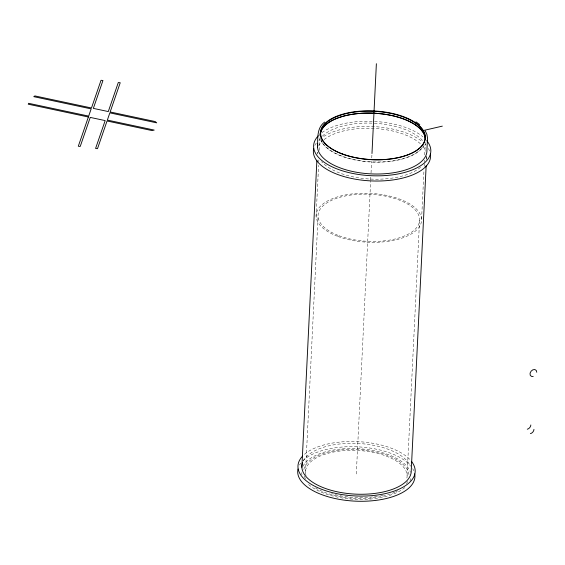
<?xml version="1.0" encoding="UTF-8"?>
<svg xmlns="http://www.w3.org/2000/svg" width="565" height="565" viewBox="0 0 565 565"><rect width="100%" height="100%" fill="white"/><g stroke="black" fill="none" stroke-linecap="round" stroke-linejoin="round"><path stroke-width="0.42" stroke-dasharray="2.83 2.12" d="M317.198 154.012L317.283 152.253A54.763 25.369 2.8 0 0 317.474 153.857M316.103 216.36L318.603 165.277M318.773 161.752L318.858 159.994M319.331 150.304L319.938 137.973M305.524 472.608L318.053 216.409M356.31 473.986L370.647 180.807M370.689 179.931L370.866 176.407M371.036 172.89L371.593 161.442M371.77 157.918L371.94 154.4M407.097 475.356L419.625 219.156M421.582 219.206L423.99 169.888M424.167 166.364L424.336 162.84M424.379 161.964L424.463 160.199M424.725 154.916L425.325 142.585M426.448 159.613L426.624 156.088M407.711 481.465A52.806 24.465 2.8 0 1 406.369 483.633M397.767 490.717A52.806 24.465 2.8 0 1 395.641 491.811M394.893 492.164A52.806 24.465 2.8 0 1 314.401 487.249M305.552 478.703A52.806 24.465 2.8 0 1 304.147 475.645M303.829 469.494A52.806 24.465 2.8 0 1 358.337 449.592A52.806 24.465 2.8 0 1 409.046 475.405M306.082 475.582A50.85 23.561 2.8 0 1 356.663 450.418A50.85 23.561 2.8 0 1 406.426 479.756M383.042 495.06A50.85 23.561 2.8 0 1 380.676 495.611M377.413 496.24A50.85 23.561 2.8 0 1 331.726 493.676M318.921 140.784A54.763 25.369 2.8 0 1 320.426 138.383M322.453 136.094A54.763 25.369 2.8 0 1 372.61 123.163M374.327 123.248A54.763 25.369 2.8 0 1 422.585 140.551M422.048 147.853A52.559 24.351 2.8 0 1 372.067 161.894A52.559 24.351 2.8 0 1 323.025 143.446M322.241 142.246A52.559 24.351 2.8 0 1 320.842 139.202M424.167 145.12A52.806 24.465 2.8 0 1 374.715 162.183A52.806 24.465 2.8 0 1 322.375 142.959M322.001 142.359A52.806 24.465 2.8 0 1 320.087 136.984M410.741 478.64A54.763 25.369 2.8 0 1 409.978 480.977M404.879 487.531A54.763 25.369 2.8 0 1 355.583 499.347A54.763 25.369 2.8 0 1 307.092 483.181M301.985 474.904A54.763 25.369 2.8 0 1 301.618 472.502M303.002 466.224A54.763 25.369 2.8 0 1 358.408 448.688A54.763 25.369 2.8 0 1 410.402 472.262M426.681 156.011A54.763 25.369 2.8 0 1 425.946 159.952M420.544 167.282A54.763 25.369 2.8 0 1 369.877 179.027A54.763 25.369 2.8 0 1 321.612 161.724M318.667 145.975A54.763 25.369 2.8 0 1 322.198 141.285M324.049 139.647A54.763 25.369 2.8 0 1 374.757 128.481A54.763 25.369 2.8 0 1 422.33 145.742M422.853 146.356A54.763 25.369 2.8 0 1 425.784 151.215M314.86 145.424A58.668 27.184 2.8 0 1 316.965 142.225M323.724 136.433A58.668 27.184 2.8 0 1 422.634 141.992M424.922 144.096A58.668 27.184 2.8 0 1 425.925 145.17M428.376 148.489A58.668 27.184 2.8 0 1 429.69 151.208M321.979 132.598A58.668 27.184 2.8 0 1 373.656 121.397M374.475 121.44A58.668 27.184 2.8 0 1 422.888 136.801M303.257 461.033A54.763 25.369 2.8 0 1 357.807 443.447A54.763 25.369 2.8 0 1 410.374 466.273M304.521 454.274A58.668 27.184 2.8 0 1 358.81 441.689A58.668 27.184 2.8 0 1 410.522 460.228M299.542 465.023A58.668 27.184 2.8 0 1 300.806 463.102M302.981 460.645A58.668 27.184 2.8 0 1 357.087 446.809A58.668 27.184 2.8 0 1 410.268 465.426M412.711 468.738A58.668 27.184 2.8 0 1 413.757 470.772M339.127 235.767A50.85 23.561 2.8 0 0 419.378 222.109A50.85 23.561 2.8 0 0 348.012 195.476A50.85 23.561 2.8 0 0 339.127 235.767M337.983 236.46A52.806 24.465 2.8 0 0 421.328 222.271A52.806 24.465 2.8 0 0 347.214 194.621A52.806 24.465 2.8 0 0 337.983 236.46"/><path stroke-width="0.85" d="M301.872 467.311L316.894 160.178M317.537 147.062C317.89 138.482 316.57 127.803 324.677 122.061M371.982 153.518L376.375 63.718M426.151 165.771L411.256 470.271A54.763 25.369 2.8 0 1 352.751 493.972A54.763 25.369 2.8 0 1 302.593 462.573M423.75 130.437L442.324 126.136M533.205 376.502L531.354 376.354L530.189 375.089L530.09 373.133L531.107 371.149L532.88 369.8L534.822 369.545L536.277 370.47L536.75 372.257M415.981 121.856L419.774 124.632M425.304 130.896L426.879 134.364L427.514 137.902L426.921 150.022A54.763 25.369 2.8 0 1 370.132 173.836A54.763 25.369 2.8 0 1 317.798 143.884M383.098 159.662A52.255 24.21 2.8 0 1 323.328 125.953A52.255 24.21 2.8 0 1 411.723 120.811A52.255 24.21 2.8 0 1 383.896 159.613M320.009 135.445A52.806 24.465 2.8 0 1 328.597 122.549M329.339 122.068A52.806 24.465 2.8 0 1 378.091 113.48A52.806 24.465 2.8 0 1 421.32 129.929M421.822 130.522A52.806 24.465 2.8 0 1 423.524 132.916M423.948 133.679A52.806 24.465 2.8 0 1 425.502 139.061M320.256 135.36A52.559 24.351 2.8 0 1 362.476 113.254A52.559 24.351 2.8 0 1 421.102 129.879M421.603 130.466A52.559 24.351 2.8 0 1 425.261 138.969M426.737 140.636A58.668 27.184 2.8 0 1 371.452 175.715A58.668 27.184 2.8 0 1 318.3 135.805M430.368 153.602A58.668 27.184 2.8 0 1 371.565 180.927A58.668 27.184 2.8 0 1 313.66 148.743M411.603 461.541A58.668 27.184 2.8 0 1 355.053 495.929A58.668 27.184 2.8 0 1 302.642 456.054M414.703 473.851A58.668 27.184 2.8 0 1 355.901 501.176A58.668 27.184 2.8 0 1 297.995 468.992M530.832 424.972A3.913 2.952 -50.1 0 1 527.286 429.216M533.953 429.386A3.913 2.952 -50.1 0 1 530.408 433.63M88.373 117.012L78.309 146.222L80.223 146.469L90.238 117.407L105.175 120.592L95.577 148.454L97.491 148.701L107.046 120.988L152.063 130.586L154.238 130.077L107.357 120.084L109.843 112.866L156.731 122.852L155.17 121.553L110.154 111.962L120.225 82.751L118.304 82.504L108.289 111.566L93.352 108.381L102.95 80.52L101.036 80.272L91.481 107.986L34.875 95.923L33.766 96.657L91.17 108.89L88.684 116.108L28.631 103.31L28.25 104.2L88.373 117.012M342.157 153.885A52.559 24.351 2.8 0 0 425.113 139.767A52.559 24.351 2.8 0 0 351.345 112.237A52.559 24.351 2.8 0 0 342.157 153.885"/></g></svg>
